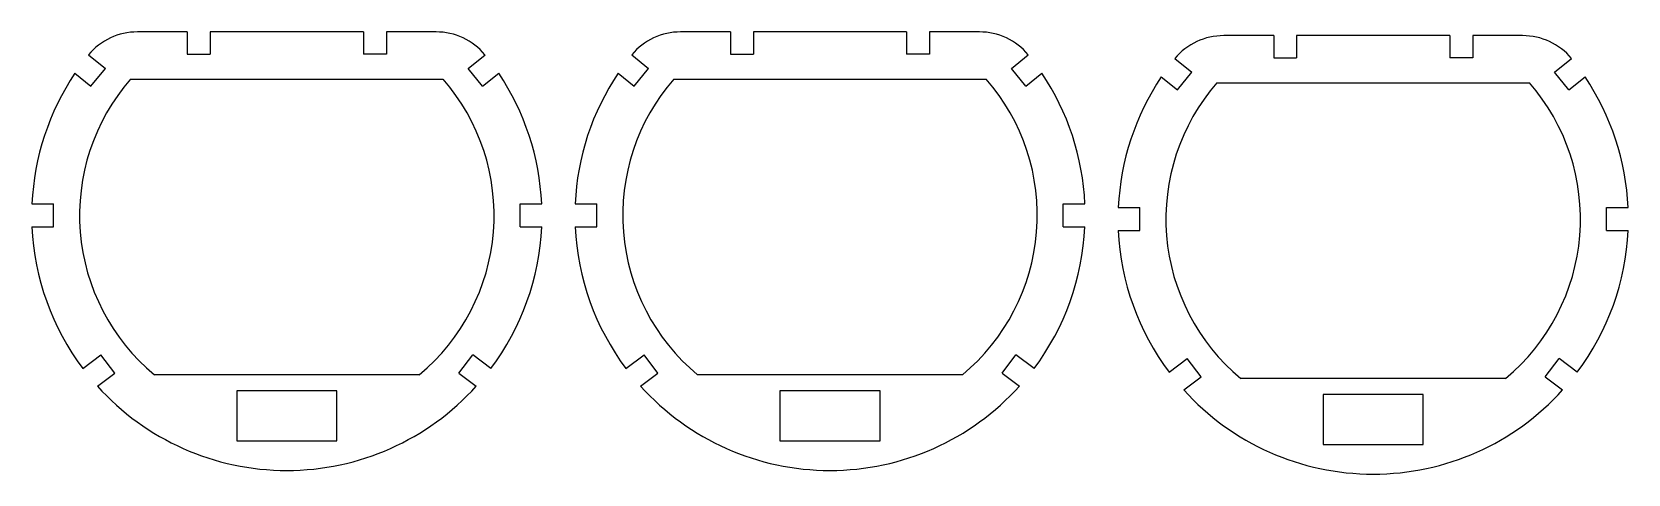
# Model space of a CAD drawing. Header units: inches. Extents: x 18.8 to 31.3, y 13.9 to 17.4.
import ezdxf

# ---------------------------------------------------------------- set-up
doc = ezdxf.new("R2010")
doc.units = ezdxf.units.IN
doc.header["$LTSCALE"] = 1.7325
doc.header["$MEASUREMENT"] = 0
doc.layers.get('0').update_dxf_attribs({"linetype": 'CONTINUOUS'})

msp = doc.modelspace()

# ---------------------------------------------------------------- linework, layer by layer
at = {"color": 1, "linetype": 'CONTINUOUS'}
for p, q in [((20.043, 17.383), (19.652, 17.383)), ((20.043, 17.383), (20.043, 17.208)), ((20.223, 17.383), (20.223, 17.208)), ((21.423, 17.383), (20.223, 17.383)), ((21.423, 17.383), (21.423, 17.208)), ((21.603, 17.383), (21.603, 17.208)), ((21.993, 17.383), (21.603, 17.383)), ((24.301, 17.383), (23.91, 17.383)), ((24.301, 17.383), (24.301, 17.208)), ((24.481, 17.383), (24.481, 17.208)), ((25.681, 17.383), (24.481, 17.383)), ((25.681, 17.383), (25.681, 17.208)), ((25.861, 17.383), (25.861, 17.208)), ((26.252, 17.383), (25.861, 17.383)), ((28.559, 17.354), (28.168, 17.354)), ((28.559, 17.354), (28.559, 17.179)), ((28.739, 17.354), (28.739, 17.179)), ((29.939, 17.354), (28.739, 17.354)), ((29.939, 17.354), (29.939, 17.179)), ((30.119, 17.354), (30.119, 17.179)), ((30.51, 17.354), (30.119, 17.354)), ((19.269, 17.204), (19.401, 17.097)), ((20.043, 17.208), (20.223, 17.208)), ((21.603, 17.208), (21.423, 17.208)), ((22.245, 17.097), (22.377, 17.204)), ((23.527, 17.204), (23.659, 17.097)), ((24.301, 17.208), (24.481, 17.208)), ((25.861, 17.208), (25.681, 17.208)), ((26.503, 17.097), (26.635, 17.204)), ((27.785, 17.175), (27.917, 17.068)), ((28.559, 17.179), (28.739, 17.179)), ((30.119, 17.179), (29.939, 17.179)), ((30.761, 17.068), (30.893, 17.175)), ((19.162, 17.059), (19.287, 16.957)), ((19.287, 16.957), (19.401, 17.097)), ((22.358, 16.957), (22.245, 17.097)), ((22.358, 16.957), (22.484, 17.059)), ((23.42, 17.059), (23.546, 16.957)), ((23.546, 16.957), (23.659, 17.097)), ((26.616, 16.957), (26.503, 17.097)), ((26.616, 16.957), (26.742, 17.059)), ((27.678, 17.03), (27.804, 16.928)), ((27.804, 16.928), (27.917, 17.068)), ((30.874, 16.928), (30.761, 17.068)), ((30.874, 16.928), (31, 17.03)), ((19.598, 17.013), (22.047, 17.013)), ((23.856, 17.013), (26.306, 17.013)), ((28.114, 16.984), (30.564, 16.984)), ((18.825, 16.035), (18.995, 16.035)), ((18.995, 15.855), (18.995, 16.035)), ((22.651, 16.035), (22.821, 16.035)), ((22.651, 15.855), (22.651, 16.035)), ((23.083, 16.035), (23.253, 16.035)), ((23.253, 15.855), (23.253, 16.035)), ((26.909, 16.035), (27.079, 16.035)), ((26.909, 15.855), (26.909, 16.035)), ((27.341, 16.006), (27.511, 16.006)), ((27.511, 15.826), (27.511, 16.006)), ((31.167, 16.006), (31.337, 16.006)), ((31.167, 15.826), (31.167, 16.006)), ((18.825, 15.855), (18.995, 15.855)), ((22.651, 15.855), (22.821, 15.855)), ((23.083, 15.855), (23.253, 15.855)), ((26.909, 15.855), (27.079, 15.855)), ((27.341, 15.826), (27.511, 15.826)), ((31.167, 15.826), (31.337, 15.826)), ((19.223, 14.744), (19.366, 14.851)), ((19.474, 14.707), (19.366, 14.851)), ((22.172, 14.707), (22.28, 14.851)), ((22.422, 14.744), (22.28, 14.851)), ((23.481, 14.744), (23.624, 14.851)), ((23.732, 14.707), (23.624, 14.851)), ((26.43, 14.707), (26.538, 14.851)), ((26.681, 14.744), (26.538, 14.851)), ((27.74, 14.716), (27.882, 14.823)), ((27.99, 14.679), (27.882, 14.823)), ((30.688, 14.679), (30.796, 14.823)), ((30.939, 14.716), (30.796, 14.823)), ((19.338, 14.605), (19.474, 14.707)), ((21.861, 14.695), (19.784, 14.695)), ((22.172, 14.707), (22.308, 14.605)), ((23.596, 14.605), (23.732, 14.707)), ((26.119, 14.695), (24.043, 14.695)), ((26.43, 14.707), (26.566, 14.605)), ((27.854, 14.577), (27.99, 14.679)), ((30.377, 14.666), (28.301, 14.666)), ((30.688, 14.679), (30.824, 14.577)), ((21.216, 14.57), (20.43, 14.57)), ((20.43, 14.57), (20.43, 14.177)), ((21.216, 14.177), (21.216, 14.57)), ((25.474, 14.57), (24.688, 14.57)), ((24.688, 14.57), (24.688, 14.177)), ((25.474, 14.177), (25.474, 14.57)), ((29.732, 14.541), (28.946, 14.541)), ((28.946, 14.541), (28.946, 14.148)), ((29.732, 14.148), (29.732, 14.541)), ((20.43, 14.177), (21.216, 14.177)), ((24.688, 14.177), (25.474, 14.177)), ((28.946, 14.148), (29.732, 14.148))]:
    msp.add_line(p, q, dxfattribs=at)
for centre, radius, start, end in [((19.652, 16.883), 0.5, 90, 140.0721), ((21.993, 16.883), 0.5, 39.9279, 90), ((23.91, 16.883), 0.5, 90, 140.0721), ((26.252, 16.883), 0.5, 39.9279, 90), ((28.168, 16.854), 0.5, 90, 140.0721), ((30.51, 16.854), 0.5, 39.9279, 90), ((20.823, 15.945), 2, 146.1536, 177.4208), ((20.823, 15.945), 2, 2.5792, 33.8464), ((25.081, 15.945), 2, 146.1536, 177.4208), ((25.081, 15.945), 2, 2.5792, 33.8464), ((29.339, 15.916), 2, 146.1536, 177.4208), ((29.339, 15.916), 2, 2.5792, 33.8464), ((20.823, 15.945), 1.625, 138.911, 230.2849), ((20.823, 15.945), 1.625, 309.7151, 41.089), ((25.081, 15.945), 1.625, 138.911, 230.2849), ((25.081, 15.945), 1.625, 309.7151, 41.089), ((29.339, 15.916), 1.625, 138.911, 230.2849), ((29.339, 15.916), 1.625, 309.7151, 41.089), ((20.823, 15.945), 2, 182.5792, 216.8883), ((20.823, 15.945), 2, 323.1117, 357.4208), ((25.081, 15.945), 2, 182.5792, 216.8883), ((25.081, 15.945), 2, 323.1117, 357.4208), ((29.339, 15.916), 2, 182.5792, 216.8883), ((29.339, 15.916), 2, 323.1117, 357.4208), ((20.823, 15.945), 2, 222.0519, 317.9481), ((25.081, 15.945), 2, 222.0519, 317.9481), ((29.339, 15.916), 2, 222.0519, 317.9481)]:
    msp.add_arc(centre, radius, start, end, dxfattribs=at)

doc.saveas('drawing.dxf')
